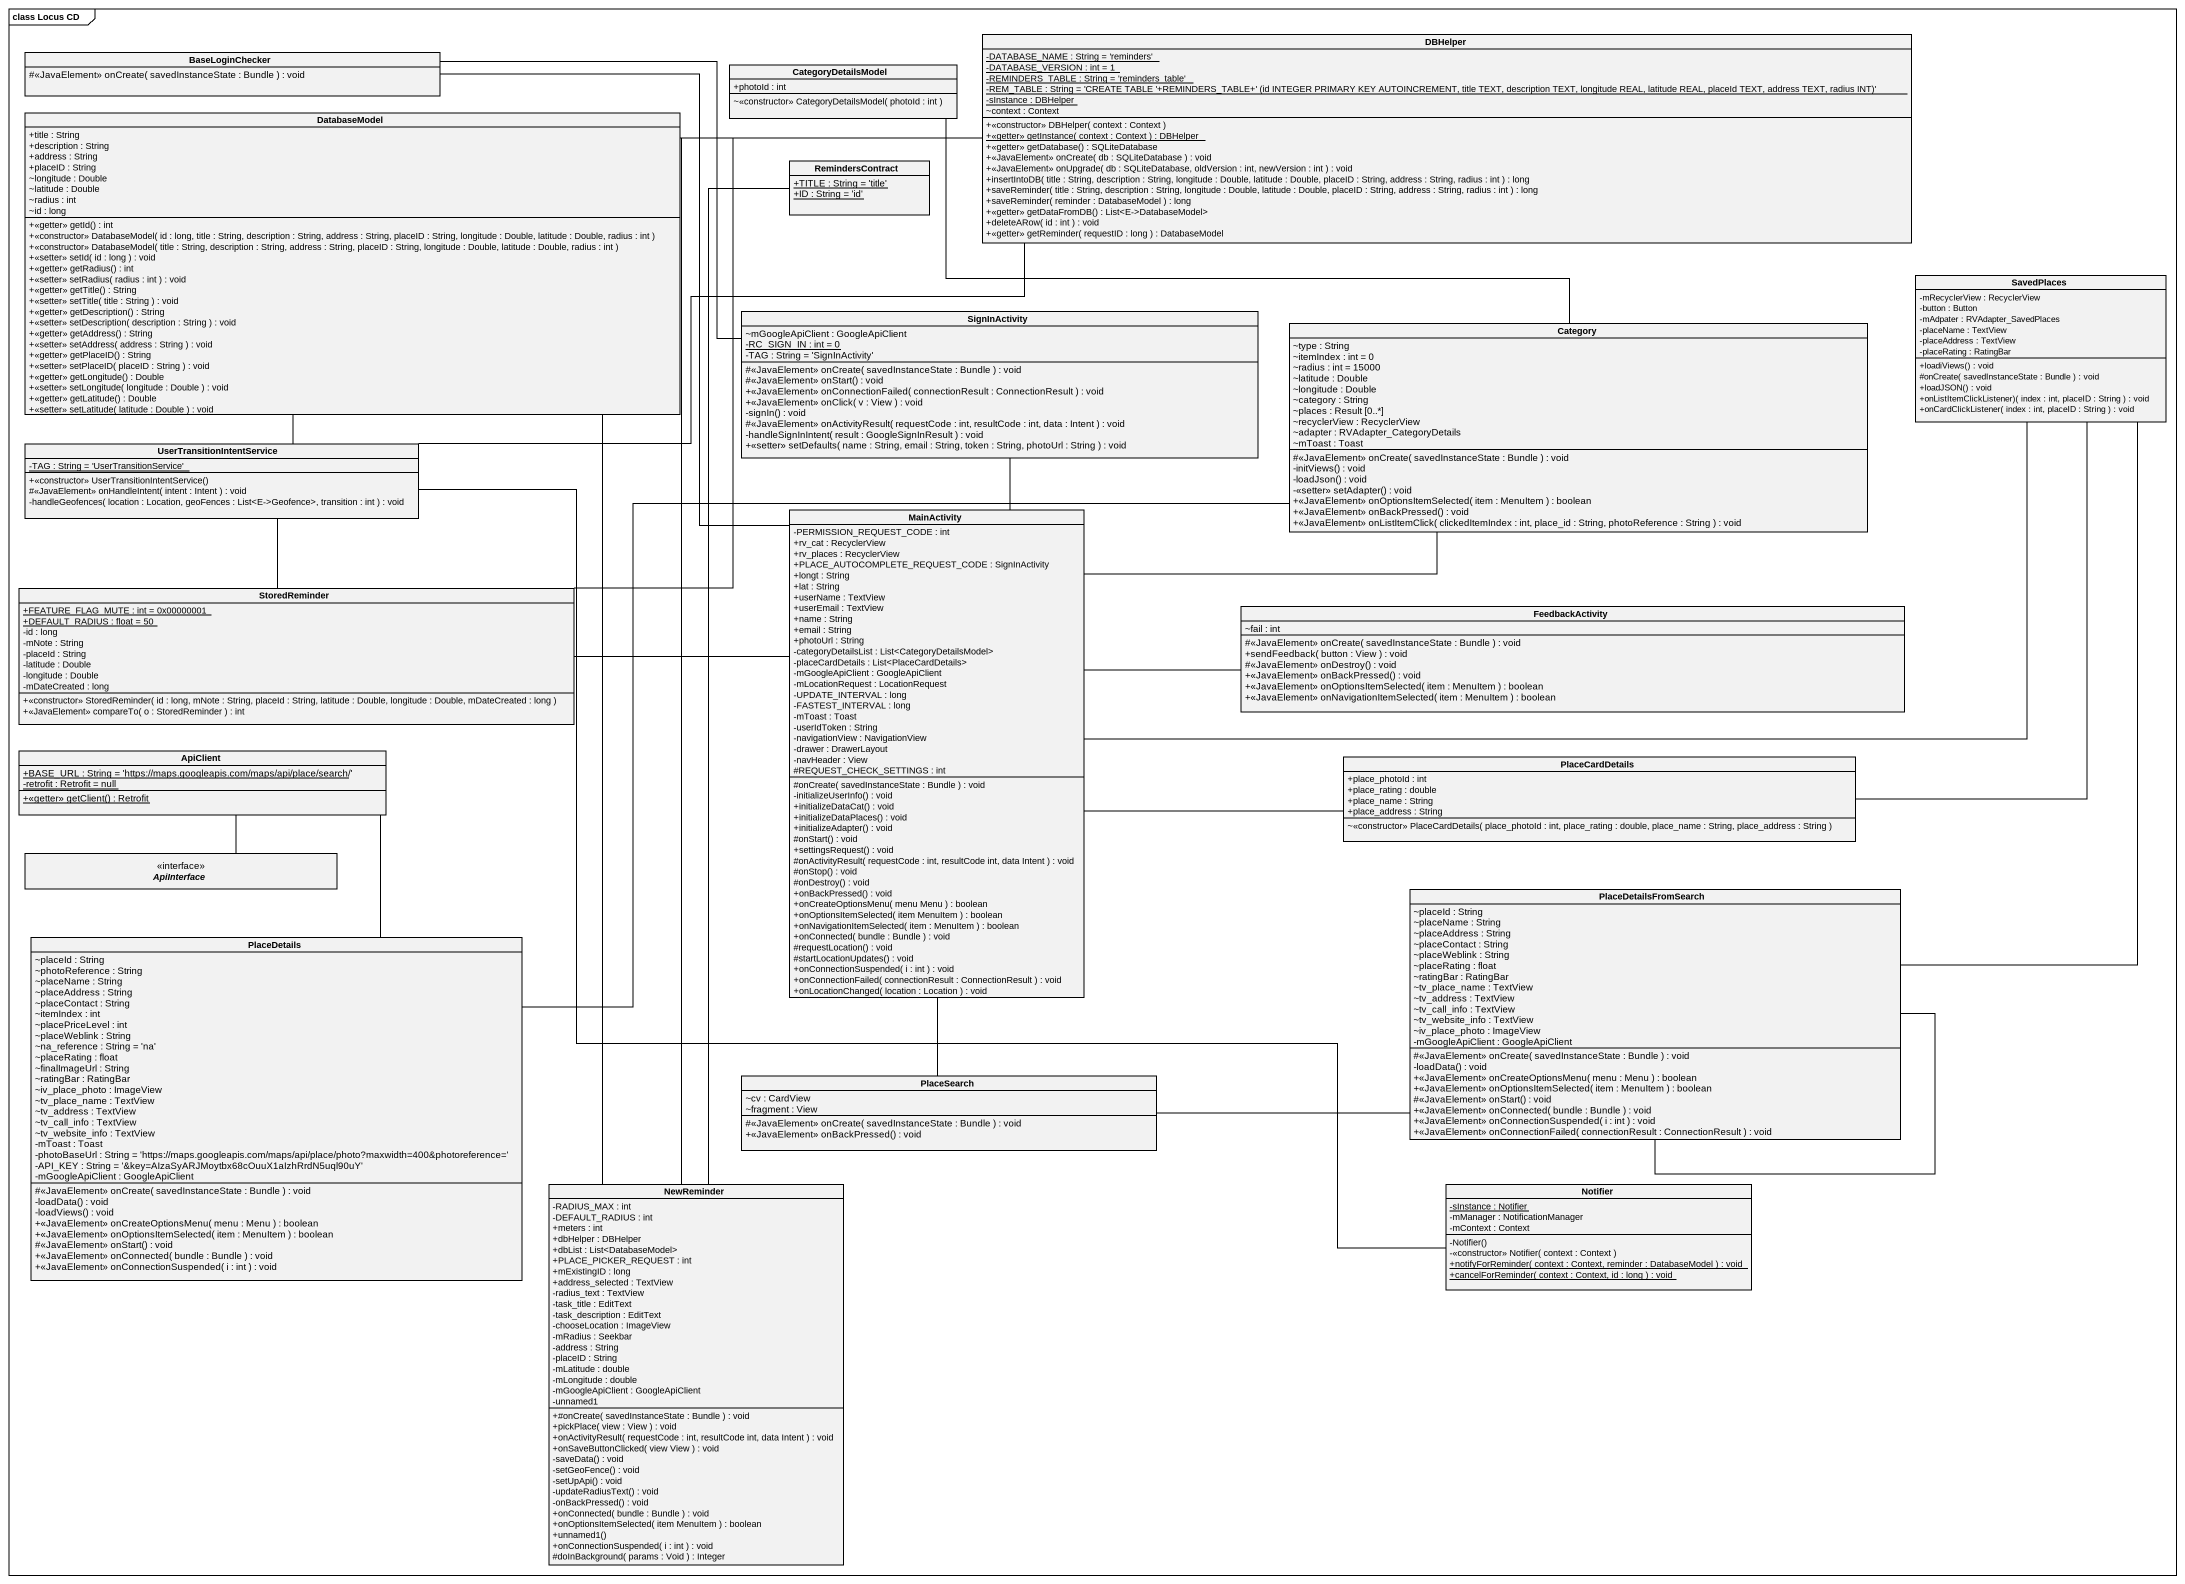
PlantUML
@startuml
mainframe class Locus CD
hide circle
hide empty members
skinparam classAttributeIconSize 0
class BaseLoginChecker {
  #<<JavaElement>> onCreate( savedInstanceState : Bundle ) : void
}
class CategoryDetailsModel {
  +photoId : int
  ~<<constructor>> CategoryDetailsModel( photoId : int )
}
class DBHelper {
  {static} -DATABASE_NAME : String = 'reminders'
  {static} -DATABASE_VERSION : int = 1
  {static} -REMINDERS_TABLE : String = 'reminders_table'
  {static} {field} -REM_TABLE : String = 'CREATE TABLE '+REMINDERS_TABLE+' (id INTEGER PRIMARY KEY AUTOINCREMENT, title TEXT, description TEXT, longitude REAL, latitude REAL, placeId TEXT, address TEXT, radius INT)'
  {static} -sInstance : DBHelper
  ~context : Context
  +<<constructor>> DBHelper( context : Context )
  {static} +<<getter>> getInstance( context : Context ) : DBHelper
  +<<getter>> getDatabase() : SQLiteDatabase
  +<<JavaElement>> onCreate( db : SQLiteDatabase ) : void
  +<<JavaElement>> onUpgrade( db : SQLiteDatabase, oldVersion : int, newVersion : int ) : void
  +insertIntoDB( title : String, description : String, longitude : Double, latitude : Double, placeID : String, address : String, radius : int ) : long
  +saveReminder( title : String, description : String, longitude : Double, latitude : Double, placeID : String, address : String, radius : int ) : long
  +saveReminder( reminder : DatabaseModel ) : long
  +<<getter>> getDataFromDB() : List<E->DatabaseModel>
  +deleteARow( id : int ) : void
  +<<getter>> getReminder( requestID : long ) : DatabaseModel
}
class DatabaseModel {
  +title : String
  +description : String
  +address : String
  +placeID : String
  ~longitude : Double
  ~latitude : Double
  ~radius : int
  ~id : long
  +<<getter>> getId() : int
  +<<constructor>> DatabaseModel( id : long, title : String, description : String, address : String, placeID : String, longitude : Double, latitude : Double, radius : int )
  +<<constructor>> DatabaseModel( title : String, description : String, address : String, placeID : String, longitude : Double, latitude : Double, radius : int )
  +<<setter>> setId( id : long ) : void
  +<<getter>> getRadius() : int
  +<<setter>> setRadius( radius : int ) : void
  +<<getter>> getTitle() : String
  +<<setter>> setTitle( title : String ) : void
  +<<getter>> getDescription() : String
  +<<setter>> setDescription( description : String ) : void
  +<<getter>> getAddress() : String
  +<<setter>> setAddress( address : String ) : void
  +<<getter>> getPlaceID() : String
  +<<setter>> setPlaceID( placeID : String ) : void
  +<<getter>> getLongitude() : Double
  +<<setter>> setLongitude( longitude : Double ) : void
  +<<getter>> getLatitude() : Double
  +<<setter>> setLatitude( latitude : Double ) : void
}
class RemindersContract {
  {static} +TITLE : String = 'title'
  {static} +ID : String = 'id'
}
class SavedPlaces {
  -mRecyclerView : RecyclerView
  -button : Button
  -mAdpater : RVAdapter_SavedPlaces
  -placeName : TextView
  -placeAddress : TextView
  -placeRating : RatingBar
  +loadiViews() : void
  #onCreate( savedInstanceState : Bundle ) : void
  +loadJSON() : void
  +onListItemClickListener)( index : int, placeID : String ) : void
  +onCardClickListener( index : int, placeID : String ) : void
}
class SignInActivity {
  ~mGoogleApiClient : GoogleApiClient
  {static} -RC_SIGN_IN : int = 0
  -TAG : String = 'SignInActivity'
  #<<JavaElement>> onCreate( savedInstanceState : Bundle ) : void
  #<<JavaElement>> onStart() : void
  +<<JavaElement>> onConnectionFailed( connectionResult : ConnectionResult ) : void
  +<<JavaElement>> onClick( v : View ) : void
  -signIn() : void
  #<<JavaElement>> onActivityResult( requestCode : int, resultCode : int, data : Intent ) : void
  -handleSignInIntent( result : GoogleSignInResult ) : void
  +<<setter>> setDefaults( name : String, email : String, token : String, photoUrl : String ) : void
}
class Category {
  ~type : String
  ~itemIndex : int = 0
  ~radius : int = 15000
  ~latitude : Double
  ~longitude : Double
  ~category : String
  ~places : Result [0..*]
  ~recyclerView : RecyclerView
  ~adapter : RVAdapter_CategoryDetails
  ~mToast : Toast
  #<<JavaElement>> onCreate( savedInstanceState : Bundle ) : void
  -initViews() : void
  -loadJson() : void
  -<<setter>> setAdapter() : void
  +<<JavaElement>> onOptionsItemSelected( item : MenuItem ) : boolean
  +<<JavaElement>> onBackPressed() : void
  +<<JavaElement>> onListItemClick( clickedItemIndex : int, place_id : String, photoReference : String ) : void
}
class UserTransitionIntentService {
  {static} -TAG : String = 'UserTransitionService'
  +<<constructor>> UserTransitionIntentService()
  #<<JavaElement>> onHandleIntent( intent : Intent ) : void
  -handleGeofences( location : Location, geoFences : List<E->Geofence>, transition : int ) : void
}
class MainActivity {
  -PERMISSION_REQUEST_CODE : int
  +rv_cat : RecyclerView
  +rv_places : RecyclerView
  +PLACE_AUTOCOMPLETE_REQUEST_CODE : SignInActivity
  +longt : String
  +lat : String
  +userName : TextView
  +userEmail : TextView
  +name : String
  +email : String
  +photoUrl : String
  -categoryDetailsList : List<CategoryDetailsModel>
  -placeCardDetails : List<PlaceCardDetails>
  -mGoogleApiClient : GoogleApiClient
  -mLocationRequest : LocationRequest
  -UPDATE_INTERVAL : long
  -FASTEST_INTERVAL : long
  -mToast : Toast
  -userIdToken : String
  -navigationView : NavigationView
  -drawer : DrawerLayout
  -navHeader : View
  #REQUEST_CHECK_SETTINGS : int
  #onCreate( savedInstanceState : Bundle ) : void
  -initializeUserInfo() : void
  +initializeDataCat() : void
  +initializeDataPlaces() : void
  +initializeAdapter() : void
  #onStart() : void
  +settingsRequest() : void
  #onActivityResult( requestCode : int, resultCode int, data Intent ) : void
  #onStop() : void
  #onDestroy() : void
  +onBackPressed() : void
  +onCreateOptionsMenu( menu Menu ) : boolean
  +onOptionsItemSelected( item MenuItem ) : boolean
  +onNavigationItemSelected( item : MenuItem ) : boolean
  +onConnected( bundle : Bundle ) : void
  #requestLocation() : void
  #startLocationUpdates() : void
  +onConnectionSuspended( i : int ) : void
  +onConnectionFailed( connectionResult : ConnectionResult ) : void
  +onLocationChanged( location : Location ) : void
}
class StoredReminder {
  {static} +FEATURE_FLAG_MUTE : int = 0x00000001
  {static} +DEFAULT_RADIUS : float = 50
  -id : long
  -mNote : String
  -placeId : String
  -latitude : Double
  -longitude : Double
  -mDateCreated : long
  +<<constructor>> StoredReminder( id : long, mNote : String, placeId : String, latitude : Double, longitude : Double, mDateCreated : long )
  +<<JavaElement>> compareTo( o : StoredReminder ) : int
}
class FeedbackActivity {
  ~fail : int
  #<<JavaElement>> onCreate( savedInstanceState : Bundle ) : void
  +sendFeedback( button : View ) : void
  #<<JavaElement>> onDestroy() : void
  +<<JavaElement>> onBackPressed() : void
  +<<JavaElement>> onOptionsItemSelected( item : MenuItem ) : boolean
  +<<JavaElement>> onNavigationItemSelected( item : MenuItem ) : boolean
}
class ApiClient {
  {static} +BASE_URL : String = 'https://maps.googleapis.com/maps/api/place/search/'
  {static} -retrofit : Retrofit = null
  {static} +<<getter>> getClient() : Retrofit
}
class PlaceCardDetails {
  +place_photoId : int
  +place_rating : double
  +place_name : String
  +place_address : String
  ~<<constructor>> PlaceCardDetails( place_photoId : int, place_rating : double, place_name : String, place_address : String )
}
interface ApiInterface
class PlaceDetailsFromSearch {
  ~placeId : String
  ~placeName : String
  ~placeAddress : String
  ~placeContact : String
  ~placeWeblink : String
  ~placeRating : float
  ~ratingBar : RatingBar
  ~tv_place_name : TextView
  ~tv_address : TextView
  ~tv_call_info : TextView
  ~tv_website_info : TextView
  ~iv_place_photo : ImageView
  -mGoogleApiClient : GoogleApiClient
  #<<JavaElement>> onCreate( savedInstanceState : Bundle ) : void
  -loadData() : void
  +<<JavaElement>> onCreateOptionsMenu( menu : Menu ) : boolean
  +<<JavaElement>> onOptionsItemSelected( item : MenuItem ) : boolean
  #<<JavaElement>> onStart() : void
  +<<JavaElement>> onConnected( bundle : Bundle ) : void
  +<<JavaElement>> onConnectionSuspended( i : int ) : void
  +<<JavaElement>> onConnectionFailed( connectionResult : ConnectionResult ) : void
}
class PlaceDetails {
  ~placeId : String
  ~photoReference : String
  ~placeName : String
  ~placeAddress : String
  ~placeContact : String
  ~itemIndex : int
  ~placePriceLevel : int
  ~placeWeblink : String
  ~na_reference : String = 'na'
  ~placeRating : float
  ~finalImageUrl : String
  ~ratingBar : RatingBar
  ~iv_place_photo : ImageView
  ~tv_place_name : TextView
  ~tv_address : TextView
  ~tv_call_info : TextView
  ~tv_website_info : TextView
  -mToast : Toast
  -photoBaseUrl : String = 'https://maps.googleapis.com/maps/api/place/photo?maxwidth=400&photoreference='
  -API_KEY : String = '&key=AIzaSyARJMoytbx68cOuuX1aIzhRrdN5uql90uY'
  -mGoogleApiClient : GoogleApiClient
  #<<JavaElement>> onCreate( savedInstanceState : Bundle ) : void
  -loadData() : void
  -loadViews() : void
  +<<JavaElement>> onCreateOptionsMenu( menu : Menu ) : boolean
  +<<JavaElement>> onOptionsItemSelected( item : MenuItem ) : boolean
  #<<JavaElement>> onStart() : void
  +<<JavaElement>> onConnected( bundle : Bundle ) : void
  +<<JavaElement>> onConnectionSuspended( i : int ) : void
}
class PlaceSearch {
  ~cv : CardView
  ~fragment : View
  #<<JavaElement>> onCreate( savedInstanceState : Bundle ) : void
  +<<JavaElement>> onBackPressed() : void
}
class NewReminder {
  -RADIUS_MAX : int
  -DEFAULT_RADIUS : int
  +meters : int
  +dbHelper : DBHelper
  +dbList : List<DatabaseModel>
  +PLACE_PICKER_REQUEST : int
  +mExistingID : long
  +address_selected : TextView
  -radius_text : TextView
  -task_title : EditText
  -task_description : EditText
  -chooseLocation : ImageView
  -mRadius : Seekbar
  -address : String
  -placeID : String
  -mLatitude : double
  -mLongitude : double
  -mGoogleApiClient : GoogleApiClient
  -unnamed1
  +#onCreate( savedInstanceState : Bundle ) : void
  +pickPlace( view : View ) : void
  +onActivityResult( requestCode : int, resultCode int, data Intent ) : void
  +onSaveButtonClicked( view View ) : void
  -saveData() : void
  -setGeoFence() : void
  -setUpApi() : void
  -updateRadiusText() : void
  -onBackPressed() : void
  +onConnected( bundle : Bundle ) : void
  +onOptionsItemSelected( item MenuItem ) : boolean
  +unnamed1()
  +onConnectionSuspended( i : int ) : void
  #doInBackground( params : Void ) : Integer
}
class Notifier {
  {static} -sInstance : Notifier
  -mManager : NotificationManager
  -mContext : Context
  -Notifier()
  -<<constructor>> Notifier( context : Context )
  {static} +notifyForReminder( context : Context, reminder : DatabaseModel ) : void
  {static} +cancelForReminder( context : Context, id : long ) : void
}
BaseLoginChecker -- MainActivity
DBHelper -left- DatabaseModel
DBHelper -left- UserTransitionIntentService
DBHelper -left- StoredReminder
DBHelper -- NewReminder
SignInActivity -left- BaseLoginChecker
SignInActivity -- MainActivity
Category -left- CategoryDetailsModel
Category -left- PlaceDetails
UserTransitionIntentService -up- DatabaseModel
UserTransitionIntentService -right- Notifier
MainActivity -right- SavedPlaces
MainActivity -right- Category
MainActivity -right- FeedbackActivity
MainActivity -right- PlaceCardDetails
MainActivity -- PlaceSearch
StoredReminder -up- UserTransitionIntentService
StoredReminder -right- MainActivity
ApiClient -- ApiInterface
ApiClient -- PlaceDetails
PlaceCardDetails -up- SavedPlaces
PlaceDetailsFromSearch -up- SavedPlaces
PlaceDetailsFromSearch -- PlaceDetailsFromSearch
PlaceSearch -right- PlaceDetailsFromSearch
NewReminder -up- DatabaseModel
NewReminder -up- RemindersContract
@enduml
